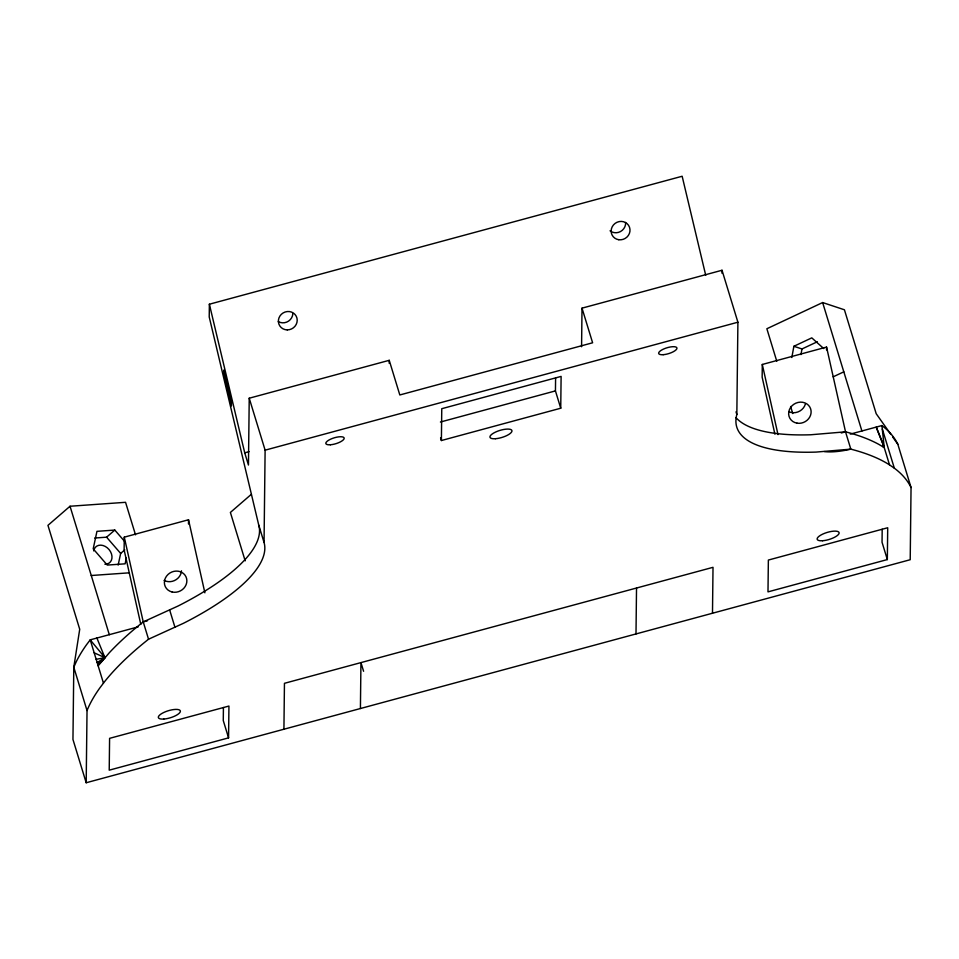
<?xml version="1.0" encoding="UTF-8"?>
<svg xmlns="http://www.w3.org/2000/svg" width="959" height="959" viewBox="0 0 959 959"><rect width="100%" height="100%" fill="white"/><g stroke="black" fill="none" stroke-linecap="round" stroke-linejoin="round"><path stroke-width="1.44" d="M892.625 436.896L897.816 444.221L911.05 487.52L910.211 559.72L86.19 782.748L87.029 710.559L73.795 667.236L79.717 629.26L47.95 525.34L70.031 506.244L125.557 502.312L135.519 534.834M204.878 592.818L188.527 519.766L124.274 537.16L124.119 549.879L140.805 624.405M188.479 524.01L188.527 519.766M705.728 275.329L682.149 176.252L209.374 304.219L209.218 316.938L258.75 525.124L264.049 542.446A193.155 61.604 -17 0 1 183.409 623.314L148.537 639.221A412.334 131.515 -17 0 0 104.303 682.017L99.856 687.903A412.334 131.515 -17 0 0 87.029 710.559M223.423 707.526L223.267 720.545L228.566 737.867L109.218 770.173L109.59 738.346L228.937 706.052L228.566 737.867M911.05 487.52A412.082 131.443 -17 0 0 894.339 468.184L889.52 464.863A412.082 131.443 -17 0 0 850.825 449.148L816.097 452.085A193.155 61.604 -17 0 1 736.836 414.48L737.903 322.212L722.019 270.258L582.017 308.151L592.614 342.783L399.819 394.964L389.234 360.32L249.232 398.213L248.453 465.031L244.725 452.828L209.374 304.219M264.049 542.446L265.116 450.167L249.232 398.213M283.924 729.224L284.451 683.311L713.016 567.32L712.489 613.233M360.416 708.521L360.944 662.609L363.593 671.276M389.198 363.293L389.234 360.32M441.392 440.529L441.763 408.702L561.111 376.407L560.739 408.222L441.392 440.529L440.577 437.855M560.739 408.222L555.441 390.9L555.597 377.882M581.574 346.75L582.017 308.151M635.997 633.935L636.524 588.023M721.983 273.219L722.019 270.258M824.488 451.581L826.023 451.761A42.999 13.714 -17 0 0 850.825 449.148L845.526 431.826L826.562 347.074L762.297 364.468L762.153 377.199L774.908 434.187M826.526 349.903L826.562 347.074M882.196 529.236L882.04 542.255L887.339 559.565L767.991 591.871L768.363 560.056L887.71 527.75L887.339 559.565M791.834 357.527L793.872 346.283L811.793 337.868L823.745 348.573M800.957 354.602L801.976 348.968L817.344 341.752M118.149 565.091L120.666 553.427L124.778 549.867M126.372 557.982L125.114 563.82L107.276 565.079L93.191 548.836L96.955 531.334L114.804 530.075L125.126 541.991M98.166 665.822L109.338 652.719A412.334 131.515 -17 0 1 143.239 621.9L178.11 605.992A193.155 61.604 -17 0 0 258.75 525.124M97.914 665.007L103.932 658.749M97.662 664.191L104.915 657.646L96.895 638.035M94.677 538.023L106.581 537.184L114.804 530.075M251.366 494.293L230.388 512.442L245.18 560.847M97.171 662.573L104.915 657.646L90.218 639.845L86.622 644.604A412.334 131.515 -17 0 0 76.252 661.746L73.795 667.236L72.956 739.449L86.19 782.748M890.899 434.451L876.19 413.701L844.423 309.781L822.642 302.553L766.864 328.745L776.79 361.267M833.167 376.827L843.8 371.84L822.642 302.553M244.725 452.828L249.064 451.653M265.116 450.167L737.903 322.212M440.421 422.032L555.441 390.9M148.537 639.221L143.239 621.9L147.518 620.737M841.247 432.988L845.526 431.826A412.082 131.443 -17 0 1 878.923 444.425L884.222 447.553L881.932 425.556L850.273 434.127M138.252 626.838L90.218 639.845L103.452 683.144M96.176 659.324L104.915 657.646L94.186 652.827M845.526 431.826L810.799 434.763A193.155 61.604 -17 0 1 736.009 417.668M70.031 506.244L91.261 575.508L129.249 572.823M793.872 346.283L801.976 348.968M881.932 425.556L885.433 428.397A412.082 131.443 -17 0 1 897.816 444.221M106.581 537.184L120.666 553.427M889.52 464.863L883.191 444.185L876.214 427.103L883.695 446.187M882.34 429.093L894.339 468.184M843.8 371.84L861.925 431.035M790.612 406.496L792.769 413.545M736.021 411.819L736.836 414.48M169.683 610.044L174.982 627.366M91.261 575.508L109.314 634.726M762.297 364.468L778.001 434.607M124.274 537.16L143.239 621.9M883.191 444.185L883.275 446.99M181.479 570.809A11.46 10.369 -26.9 0 1 164.109 580.411M805.404 403.943A11.46 10.369 -26.9 0 1 788.969 411.759M93.718 550.91A10.513 8.08 49.1 0 1 103.033 545.515A10.513 8.08 49.1 0 1 111.963 556.16A10.513 8.08 49.1 0 1 104.891 564.228M625.616 222.488A9.554 9.051 -31.8 0 1 610.056 230.807M292.843 313.749A9.554 9.051 -31.8 0 1 278.266 321.565M224.07 370.15L224.01 374.969L231.383 405.957L231.443 401.15L224.07 370.15M495.407 438.719A11.46 3.656 -17 0 0 511.974 430.939A11.46 3.656 -17 0 0 495.491 432.101A11.46 3.656 -17 0 0 495.407 438.719M618.795 239.726A9.554 9.051 -31.8 0 0 629.488 227.199A9.554 9.051 -31.8 0 0 613.46 224.933A9.554 9.051 -31.8 0 0 618.795 239.726M287.244 329.884A9.554 9.051 -31.8 0 0 296.211 316.17A9.554 9.051 -31.8 0 0 279.932 316.014A9.554 9.051 -31.8 0 0 287.244 329.884M797.061 423.171A11.46 10.369 -26.9 0 0 810.715 409.073A11.46 10.369 -26.9 0 0 791.858 405.933A11.46 10.369 -26.9 0 0 797.061 423.171M172.117 591.991A11.46 10.369 -26.9 0 0 186.621 578.661A11.46 10.369 -26.9 0 0 168.101 574.393A11.46 10.369 -26.9 0 0 172.117 591.991M163.809 719.046A11.46 3.656 -17 0 0 180.376 711.266A11.46 3.656 -17 0 0 163.881 712.429A11.46 3.656 -17 0 0 163.809 719.046M822.582 540.744A11.46 3.656 -17 0 0 839.137 532.964A11.46 3.656 -17 0 0 822.654 534.139A11.46 3.656 -17 0 0 822.582 540.744M663.172 354.698A9.554 3.045 -17 0 0 676.97 348.213A9.554 3.045 -17 0 0 663.232 349.196A9.554 3.045 -17 0 0 663.172 354.698M330.387 444.772A9.554 3.045 -17 0 0 344.185 438.287A9.554 3.045 -17 0 0 330.447 439.258A9.554 3.045 -17 0 0 330.387 444.772"/></g></svg>
